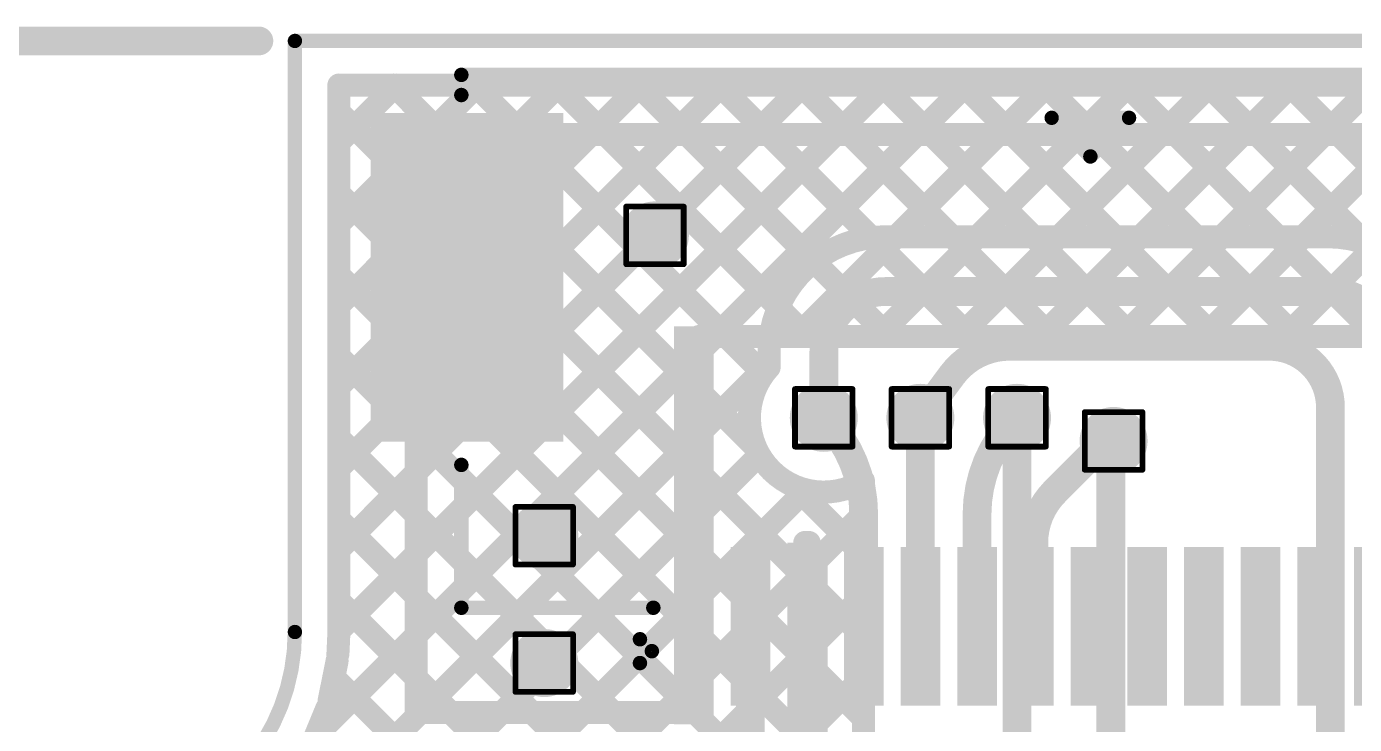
# Model space of a CAD drawing. Header units: inches. Extents: x -17 to 349, y -40 to 215.
# Drawn here: x 91.53 to 103.25, y 162.86 to 169.01 of the extents above; entities that cross this region are included whole.
import ezdxf

# ---------------------------------------------------------------- set-up
doc = ezdxf.new("R2010")
doc.units = ezdxf.units.IN
for name, color, linetype in [('Board Outline', 216, 'Continuous'), ('Bottom Layer', 5, 'Continuous'), ('Dimension', 6, 'Continuous'), ('Drill Drawing', 1, 'Continuous'), ('Top Layer', 1, 'Continuous'), ('Top Overlay', 2, 'Continuous'), ('Top Paste', 8, 'Continuous'), ('Top Solder', 216, 'Continuous'), ('Via Holes', 16, 'Continuous')]:
    doc.layers.add(name, color=color, linetype=linetype)

# ---------------------------------------------------------------- blocks, each defined once
blk = doc.blocks.new('8_01A0_015200_47')
at = {"layer": 'Top Layer'}
for points in [[(-2.125, 2.19), (-1.875, 2.19), (-1.875, 0.89), (-2.125, 0.89)], [(-1.625, 2.19), (-1.375, 2.19), (-1.375, 0.89), (-1.625, 0.89)], [(-1.125, 2.19), (-0.875, 2.19), (-0.875, 0.89), (-1.125, 0.89)], [(-0.625, 2.19), (-0.375, 2.19), (-0.375, 0.89), (-0.625, 0.89)], [(-0.125, 2.19), (0.125, 2.19), (0.125, 0.89), (-0.125, 0.89)], [(0.375, 2.19), (0.625, 2.19), (0.625, 0.89), (0.375, 0.89)], [(0.875, 2.19), (1.125, 2.19), (1.125, 0.89), (0.875, 0.89)], [(1.375, 2.19), (1.625, 2.19), (1.625, 0.89), (1.375, 0.89)], [(1.875, 2.19), (2.125, 2.19), (2.125, 0.89), (1.875, 0.89)], [(2.375, 2.19), (2.625, 2.19), (2.625, 0.89), (2.375, 0.89)], [(2.875, 2.19), (3.125, 2.19), (3.125, 0.89), (2.875, 0.89)], [(3.375, 2.19), (3.625, 2.19), (3.625, 0.89), (3.375, 0.89)], [(4.7, -0.14), (6.3, -0.14), (6.3, -2.94), (4.7, -2.94)]]:
    blk.add_hatch(color=1, dxfattribs=at).paths.add_polyline_path(points)
at = {"layer": 'Top Paste'}
for points in [[(-2.125, 2.19), (-1.875, 2.19), (-1.875, 0.89), (-2.125, 0.89)], [(-1.625, 2.19), (-1.375, 2.19), (-1.375, 0.89), (-1.625, 0.89)], [(-1.125, 2.19), (-0.875, 2.19), (-0.875, 0.89), (-1.125, 0.89)], [(-0.625, 2.19), (-0.375, 2.19), (-0.375, 0.89), (-0.625, 0.89)], [(-0.125, 2.19), (0.125, 2.19), (0.125, 0.89), (-0.125, 0.89)], [(0.375, 2.19), (0.625, 2.19), (0.625, 0.89), (0.375, 0.89)], [(0.875, 2.19), (1.125, 2.19), (1.125, 0.89), (0.875, 0.89)], [(1.375, 2.19), (1.625, 2.19), (1.625, 0.89), (1.375, 0.89)], [(1.875, 2.19), (2.125, 2.19), (2.125, 0.89), (1.875, 0.89)], [(2.375, 2.19), (2.625, 2.19), (2.625, 0.89), (2.375, 0.89)], [(2.875, 2.19), (3.125, 2.19), (3.125, 0.89), (2.875, 0.89)], [(3.375, 2.19), (3.625, 2.19), (3.625, 0.89), (3.375, 0.89)], [(4.7, -0.14), (6.3, -0.14), (6.3, -2.94), (4.7, -2.94)]]:
    blk.add_hatch(color=8, dxfattribs=at).paths.add_polyline_path(points)
at = {"layer": 'Top Solder'}
for points in [[(-2.675, 2.24), (-2.325, 2.24), (-2.325, 0.84), (-2.675, 0.84)], [(-2.175, 2.24), (-1.825, 2.24), (-1.825, 0.84), (-2.175, 0.84)], [(-1.675, 2.24), (-1.325, 2.24), (-1.325, 0.84), (-1.675, 0.84)], [(-1.175, 2.24), (-0.825, 2.24), (-0.825, 0.84), (-1.175, 0.84)], [(-0.675, 2.24), (-0.325, 2.24), (-0.325, 0.84), (-0.675, 0.84)], [(-0.175, 2.24), (0.175, 2.24), (0.175, 0.84), (-0.175, 0.84)], [(0.325, 2.24), (0.675, 2.24), (0.675, 0.84), (0.325, 0.84)], [(0.825, 2.24), (1.175, 2.24), (1.175, 0.84), (0.825, 0.84)], [(1.325, 2.24), (1.675, 2.24), (1.675, 0.84), (1.325, 0.84)], [(1.825, 2.24), (2.175, 2.24), (2.175, 0.84), (1.825, 0.84)], [(2.325, 2.24), (2.675, 2.24), (2.675, 0.84), (2.325, 0.84)], [(2.825, 2.24), (3.175, 2.24), (3.175, 0.84), (2.825, 0.84)], [(3.325, 2.24), (3.675, 2.24), (3.675, 0.84), (3.325, 0.84)], [(4.65, -0.09), (6.35, -0.09), (6.35, -2.99), (4.65, -2.99)]]:
    blk.add_hatch(color=216, dxfattribs=at).paths.add_polyline_path(points)
at = {"layer": 'Top Overlay', "const_width": 0.127}
for points in [[(3.974, 1.863), (3.869, 1.758)], [(3.974, 1.863), (3.974, 1.653)], [(3.974, 1.653), (3.869, 1.758)], [(5.55, 1.375), (3.856, 1.375)], [(5.55, 1.375), (5.55, 0.115)], [(0, -2.605), (-0.342, -2.946)], [(0.342, -2.946), (0, -2.605)], [(0.342, -2.946), (-0.342, -2.946)], [(5.55, -3.147), (5.55, -3.325)], [(5.55, -3.325), (-5.55, -3.325)]]:
    blk.add_lwpolyline(points, dxfattribs=at)
at = {"layer": 'Top Overlay', "const_width": 0.0635}
for points in [[(3.942, 1.863, 1), (4.006, 1.863, 1)], [(3.942, 1.863, 1), (4.006, 1.863, 1)], [(3.837, 1.758, 1), (3.901, 1.758, 1)], [(3.837, 1.758, 1), (3.901, 1.758, 1)], [(3.942, 1.653, 1), (4.006, 1.653, 1)], [(3.942, 1.653, 1), (4.006, 1.653, 1)], [(3.824, 1.375, 1), (3.888, 1.375, 1)], [(5.518, 1.375, 1), (5.582, 1.375, 1)], [(5.518, 1.375, 1), (5.582, 1.375, 1)], [(5.518, 0.115, 1), (5.582, 0.115, 1)], [(-0.032, -2.605, 1), (0.032, -2.605, 1)], [(-0.032, -2.605, 1), (0.032, -2.605, 1)], [(-0.373, -2.946, 1), (-0.31, -2.946, 1)], [(-0.373, -2.946, 1), (-0.31, -2.946, 1)], [(0.31, -2.946, 1), (0.373, -2.946, 1)], [(0.31, -2.946, 1), (0.373, -2.946, 1)], [(5.518, -3.147, 1), (5.582, -3.147, 1)], [(5.518, -3.325, 1), (5.582, -3.325, 1)], [(5.518, -3.325, 1), (5.582, -3.325, 1)]]:
    blk.add_lwpolyline(points, format="xyb", close=True, dxfattribs=at)

msp = doc.modelspace()

# ---------------------------------------------------------------- hatches: boundary and pattern name
at = {"layer": 'Bottom Layer'}
h = msp.add_hatch(color=5, dxfattribs=at)
edge = h.paths.add_edge_path()
edge.add_arc((97.078, 167.171), 0.3, 0, 360)
h = msp.add_hatch(color=5, dxfattribs=at)
edge = h.paths.add_edge_path()
edge.add_arc((98.568, 165.562), 0.3, 0, 360)
h = msp.add_hatch(color=5, dxfattribs=at)
edge = h.paths.add_edge_path()
edge.add_arc((99.42, 165.562), 0.3, 0, 360)
h = msp.add_hatch(color=5, dxfattribs=at)
edge = h.paths.add_edge_path()
edge.add_arc((100.273, 165.562), 0.3, 0, 360)
h = msp.add_hatch(color=5, dxfattribs=at)
edge = h.paths.add_edge_path()
edge.add_arc((101.125, 165.358), 0.3, 0, 360)
h = msp.add_hatch(color=5, dxfattribs=at)
edge = h.paths.add_edge_path()
edge.add_arc((96.102, 164.522), 0.3, 0, 360)
h = msp.add_hatch(color=5, dxfattribs=at)
edge = h.paths.add_edge_path()
edge.add_arc((96.102, 163.399), 0.3, 0, 360)
at = {"layer": 'Top Layer'}
h = msp.add_hatch(color=1, dxfattribs=at)
edge = h.paths.add_edge_path()
edge.add_arc((97.078, 167.171), 0.3, 0, 360)
for points in [[(97.245, 162.86), (97.595, 162.86), (97.595, 166.369), (97.245, 166.369)], [(98.245, 160.301), (98.601, 160.301), (98.601, 164.462), (98.245, 164.462)]]:
    msp.add_hatch(color=1, dxfattribs=at).paths.add_polyline_path(points)
h = msp.add_hatch(color=1, dxfattribs=at)
edge = h.paths.add_edge_path()
edge.add_arc((98.568, 165.562), 0.3, 0, 360)
h = msp.add_hatch(color=1, dxfattribs=at)
edge = h.paths.add_edge_path()
edge.add_arc((99.42, 165.562), 0.3, 0, 360)
h = msp.add_hatch(color=1, dxfattribs=at)
edge = h.paths.add_edge_path()
edge.add_arc((100.273, 165.562), 0.3, 0, 360)
h = msp.add_hatch(color=1, dxfattribs=at)
edge = h.paths.add_edge_path()
edge.add_arc((101.125, 165.358), 0.3, 0, 360)
h = msp.add_hatch(color=1, dxfattribs=at)
edge = h.paths.add_edge_path()
edge.add_arc((96.102, 164.522), 0.3, 0, 360)
h = msp.add_hatch(color=1, dxfattribs=at)
edge = h.paths.add_edge_path()
edge.add_arc((96.102, 163.399), 0.3, 0, 360)
at = {"layer": 'Via Holes'}
h = msp.add_hatch(color=7, dxfattribs=at)
edge = h.paths.add_edge_path()
edge.add_arc((97.078, 167.171), 0.15, 0, 360)
h = msp.add_hatch(color=7, dxfattribs=at)
edge = h.paths.add_edge_path()
edge.add_arc((98.568, 165.562), 0.15, 0, 360)
h = msp.add_hatch(color=7, dxfattribs=at)
edge = h.paths.add_edge_path()
edge.add_arc((99.42, 165.562), 0.15, 0, 360)
h = msp.add_hatch(color=7, dxfattribs=at)
edge = h.paths.add_edge_path()
edge.add_arc((100.273, 165.562), 0.15, 0, 360)
h = msp.add_hatch(color=7, dxfattribs=at)
edge = h.paths.add_edge_path()
edge.add_arc((101.125, 165.358), 0.15, 0, 360)
h = msp.add_hatch(color=7, dxfattribs=at)
edge = h.paths.add_edge_path()
edge.add_arc((96.102, 164.522), 0.15, 0, 360)
h = msp.add_hatch(color=7, dxfattribs=at)
edge = h.paths.add_edge_path()
edge.add_arc((96.102, 163.399), 0.15, 0, 360)

# ---------------------------------------------------------------- linework, layer by layer
at = {"layer": 'Board Outline', "const_width": 0.127}
for points in [[(93.901, 168.886), (107.939, 168.886)], [(93.901, 163.673), (93.901, 168.886)]]:
    msp.add_lwpolyline(points, dxfattribs=at)
at = {"layer": 'Board Outline', "const_width": 0.0635}
for points in [[(93.87, 168.886, 1), (93.933, 168.886, 1)], [(93.87, 168.886, 1), (93.933, 168.886, 1)], [(93.87, 163.673, 1), (93.933, 163.673, 1)], [(93.87, 163.673, 1), (93.933, 163.673, 1)]]:
    msp.add_lwpolyline(points, format="xyb", close=True, dxfattribs=at)
at = {"layer": 'Board Outline', "const_width": 0.127}
msp.add_lwpolyline([(93.901, 163.673, -0.414214), (92.085, 161.856)], format="xyb", dxfattribs=at)
at = {"layer": 'Bottom Layer'}
for points, const_width in [([(94.081, 162.753), (99.825, 168.497)], 0.203), ([(94.29, 168.497), (107.551, 168.497)], 0.203), ([(94.29, 167.991), (94.796, 168.497)], 0.203), ([(94.29, 167.273), (95.515, 168.497)], 0.203), ([(94.29, 163.681), (99.107, 168.497)], 0.203), ([(94.29, 165.836), (96.951, 168.497)], 0.203), ([(94.29, 166.554), (96.233, 168.497)], 0.203), ([(94.29, 165.117), (97.67, 168.497)], 0.203), ([(94.29, 164.399), (98.388, 168.497)], 0.203), ([(94.29, 163.673), (94.29, 168.497)], 0.203), ([(94.77, 168.497), (97.966, 165.301)], 0.203), ([(95.488, 168.497), (98.038, 165.948)], 0.203), ([(96.207, 168.497), (98.168, 166.536)], 0.203), ([(96.925, 168.497), (98.481, 166.942)], 0.203), ([(97.644, 168.497), (98.99, 167.151)], 0.203), ([(98.362, 168.497), (99.701, 167.159)], 0.203), ([(99.08, 168.497), (100.419, 167.159)], 0.203), ([(99.205, 167.159), (100.544, 168.497)], 0.203), ([(99.799, 168.497), (101.138, 167.159)], 0.203), ([(99.923, 167.159), (101.262, 168.497)], 0.203), ([(100.517, 168.497), (101.856, 167.159)], 0.203), ([(100.642, 167.159), (101.98, 168.497)], 0.203), ([(101.236, 168.497), (102.574, 167.159)], 0.203), ([(101.36, 167.159), (102.699, 168.497)], 0.203), ([(101.954, 168.497), (103.347, 167.105)], 0.203), ([(102.079, 167.159), (103.417, 168.497)], 0.203), ([(102.673, 168.497), (107.553, 163.617)], 0.203), ([(102.797, 167.159), (104.136, 168.497)], 0.203), ([(94.29, 168.259), (98.917, 163.632)], 0.203), ([(94.29, 167.541), (98.917, 162.913)], 0.203), ([(99.113, 167.159), (103.013, 167.159)], 0.203), ([(94.29, 166.822), (98.917, 162.195)], 0.203), ([(99.113, 166.676), (103.013, 166.676)], 0.254), ([(98.568, 165.562), (98.568, 166.131)], 0.254), ([(100.206, 166.193), (102.499, 166.193)], 0.254), ([(87.042, 154.996), (98.085, 166.039)], 0.203), ([(94.29, 166.104), (98.917, 161.476)], 0.203), ([(98.085, 166.006), (98.085, 166.131)], 0.203), ([(99.42, 165.562), (99.699, 165.938)], 0.254), ([(100.273, 159.908), (100.273, 165.562)], 0.254), ([(103.038, 151.114), (103.038, 165.654)], 0.254), ([(94.29, 165.385), (98.917, 160.758)], 0.203), ([(101.101, 155.863), (101.101, 165.334)], 0.254), ([(87.042, 154.278), (98, 165.235)], 0.203), ([(98.917, 159.316), (98.917, 165.008)], 0.203), ([(87.042, 153.559), (98.409, 164.926)], 0.203), ([(98.307, 164.961), (98.917, 164.35)], 0.203), ([(87.042, 152.841), (98.917, 164.716)], 0.203), ([(94.29, 164.667), (98.917, 160.04)], 0.203), ([(87.042, 152.123), (98.917, 163.997)], 0.203), ([(94.29, 163.949), (98.917, 159.321)], 0.203), ([(94.281, 163.476), (94.289, 163.654)], 0.203), ([(94.204, 163.07), (94.274, 163.419)], 0.203), ([(87.407, 151.769), (98.917, 163.279)], 0.203), ([(94.245, 163.275), (98.785, 158.735)], 0.203), ([(94.046, 162.668), (94.182, 162.997)], 0.203)]:
    msp.add_lwpolyline(points, dxfattribs=dict(at, const_width=const_width))
for points, const_width in [([(94.239, 168.497, 1), (94.341, 168.497, 1)], 0.102), ([(94.239, 168.497, 1), (94.341, 168.497, 1)], 0.102), ([(94.719, 168.497, 1), (94.821, 168.497, 1)], 0.102), ([(94.745, 168.497, 1), (94.847, 168.497, 1)], 0.102), ([(95.438, 168.497, 1), (95.539, 168.497, 1)], 0.102), ([(95.464, 168.497, 1), (95.565, 168.497, 1)], 0.102), ([(96.156, 168.497, 1), (96.258, 168.497, 1)], 0.102), ([(96.182, 168.497, 1), (96.284, 168.497, 1)], 0.102), ([(96.874, 168.497, 1), (96.976, 168.497, 1)], 0.102), ([(96.901, 168.497, 1), (97.002, 168.497, 1)], 0.102), ([(97.593, 168.497, 1), (97.694, 168.497, 1)], 0.102), ([(97.619, 168.497, 1), (97.721, 168.497, 1)], 0.102), ([(98.311, 168.497, 1), (98.413, 168.497, 1)], 0.102), ([(98.338, 168.497, 1), (98.439, 168.497, 1)], 0.102), ([(99.03, 168.497, 1), (99.131, 168.497, 1)], 0.102), ([(99.056, 168.497, 1), (99.158, 168.497, 1)], 0.102), ([(99.748, 168.497, 1), (99.85, 168.497, 1)], 0.102), ([(99.774, 168.497, 1), (99.876, 168.497, 1)], 0.102), ([(100.466, 168.497, 1), (100.568, 168.497, 1)], 0.102), ([(100.493, 168.497, 1), (100.594, 168.497, 1)], 0.102), ([(101.185, 168.497, 1), (101.287, 168.497, 1)], 0.102), ([(101.211, 168.497, 1), (101.313, 168.497, 1)], 0.102), ([(101.903, 168.497, 1), (102.005, 168.497, 1)], 0.102), ([(101.93, 168.497, 1), (102.031, 168.497, 1)], 0.102), ([(102.622, 168.497, 1), (102.723, 168.497, 1)], 0.102), ([(102.648, 168.497, 1), (102.75, 168.497, 1)], 0.102), ([(94.239, 168.259, 1), (94.341, 168.259, 1)], 0.102), ([(94.239, 167.991, 1), (94.341, 167.991, 1)], 0.102), ([(94.239, 167.541, 1), (94.341, 167.541, 1)], 0.102), ([(94.239, 167.273, 1), (94.341, 167.273, 1)], 0.102), ([(98.939, 167.151, 1), (99.041, 167.151, 1)], 0.102), ([(99.062, 167.159, 1), (99.164, 167.159, 1)], 0.102), ([(99.062, 167.159, 1), (99.164, 167.159, 1)], 0.102), ([(99.154, 167.159, 1), (99.256, 167.159, 1)], 0.102), ([(99.65, 167.159, 1), (99.752, 167.159, 1)], 0.102), ([(99.872, 167.159, 1), (99.974, 167.159, 1)], 0.102), ([(100.368, 167.159, 1), (100.47, 167.159, 1)], 0.102), ([(100.591, 167.159, 1), (100.692, 167.159, 1)], 0.102), ([(101.087, 167.159, 1), (101.188, 167.159, 1)], 0.102), ([(101.309, 167.159, 1), (101.411, 167.159, 1)], 0.102), ([(101.805, 167.159, 1), (101.907, 167.159, 1)], 0.102), ([(102.028, 167.159, 1), (102.129, 167.159, 1)], 0.102), ([(102.524, 167.159, 1), (102.625, 167.159, 1)], 0.102), ([(102.746, 167.159, 1), (102.848, 167.159, 1)], 0.102), ([(102.962, 167.159, 1), (103.063, 167.159, 1)], 0.102), ([(102.962, 167.159, 1), (103.063, 167.159, 1)], 0.102), ([(103.296, 167.105, 1), (103.398, 167.105, 1)], 0.102), ([(98.43, 166.942, 1), (98.532, 166.942, 1)], 0.102), ([(94.239, 166.822, 1), (94.341, 166.822, 1)], 0.102), ([(99.05, 166.676, 1), (99.177, 166.676, 1)], 0.127), ([(99.05, 166.676, 1), (99.177, 166.676, 1)], 0.127), ([(102.949, 166.676, 1), (103.076, 166.676, 1)], 0.127), ([(102.949, 166.676, 1), (103.076, 166.676, 1)], 0.127), ([(94.239, 166.554, 1), (94.341, 166.554, 1)], 0.102), ([(98.117, 166.536, 1), (98.219, 166.536, 1)], 0.102), ([(98.504, 166.131, 1), (98.631, 166.131, 1)], 0.127), ([(98.504, 166.131, 1), (98.631, 166.131, 1)], 0.127), ([(100.142, 166.193, 1), (100.269, 166.193, 1)], 0.127), ([(100.142, 166.193, 1), (100.269, 166.193, 1)], 0.127), ([(102.435, 166.193, 1), (102.562, 166.193, 1)], 0.127), ([(102.435, 166.193, 1), (102.562, 166.193, 1)], 0.127), ([(94.239, 166.104, 1), (94.341, 166.104, 1)], 0.102), ([(98.034, 166.131, 1), (98.136, 166.131, 1)], 0.102), ([(98.034, 166.131, 1), (98.136, 166.131, 1)], 0.102), ([(98.034, 166.039, 1), (98.136, 166.039, 1)], 0.102), ([(97.987, 165.948, 1), (98.088, 165.948, 1)], 0.102), ([(98.034, 166.006, 1), (98.136, 166.006, 1)], 0.102), ([(98.034, 166.006, 1), (98.136, 166.006, 1)], 0.102), ([(99.635, 165.938, 1), (99.762, 165.938, 1)], 0.127), ([(99.635, 165.938, 1), (99.762, 165.938, 1)], 0.127), ([(94.239, 165.836, 1), (94.341, 165.836, 1)], 0.102), ([(98.504, 165.562, 1), (98.631, 165.562, 1)], 0.127), ([(99.357, 165.562, 1), (99.484, 165.562, 1)], 0.127), ([(100.21, 165.562, 1), (100.337, 165.562, 1)], 0.127), ([(102.974, 165.654, 1), (103.101, 165.654, 1)], 0.127), ([(102.974, 165.654, 1), (103.101, 165.654, 1)], 0.127), ([(94.239, 165.385, 1), (94.341, 165.385, 1)], 0.102), ([(101.038, 165.334, 1), (101.165, 165.334, 1)], 0.127), ([(101.038, 165.334, 1), (101.165, 165.334, 1)], 0.127), ([(101.061, 165.358, 1), (101.188, 165.358, 1)], 0.127), ([(97.915, 165.301, 1), (98.017, 165.301, 1)], 0.102), ([(97.949, 165.235, 1), (98.05, 165.235, 1)], 0.102), ([(94.239, 165.117, 1), (94.341, 165.117, 1)], 0.102), ([(98.866, 165.008, 1), (98.968, 165.008, 1)], 0.102), ([(98.866, 165.008, 1), (98.968, 165.008, 1)], 0.102), ([(98.256, 164.961, 1), (98.357, 164.961, 1)], 0.102), ([(98.358, 164.926, 1), (98.46, 164.926, 1)], 0.102), ([(94.239, 164.667, 1), (94.341, 164.667, 1)], 0.102), ([(98.866, 164.716, 1), (98.968, 164.716, 1)], 0.102), ([(94.239, 164.399, 1), (94.341, 164.399, 1)], 0.102), ([(98.866, 164.35, 1), (98.968, 164.35, 1)], 0.102), ([(94.239, 163.949, 1), (94.341, 163.949, 1)], 0.102), ([(98.866, 163.997, 1), (98.968, 163.997, 1)], 0.102), ([(94.239, 163.681, 1), (94.341, 163.681, 1)], 0.102), ([(94.239, 163.673, 1), (94.341, 163.673, 1)], 0.102), ([(94.239, 163.654, 1), (94.34, 163.654, 1)], 0.102), ([(98.866, 163.632, 1), (98.968, 163.632, 1)], 0.102), ([(94.23, 163.476, 1), (94.331, 163.476, 1)], 0.102), ([(94.223, 163.419, 1), (94.324, 163.419, 1)], 0.102), ([(94.194, 163.275, 1), (94.296, 163.275, 1)], 0.102), ([(98.866, 163.279, 1), (98.968, 163.279, 1)], 0.102), ([(94.131, 162.997, 1), (94.233, 162.997, 1)], 0.102), ([(94.153, 163.07, 1), (94.255, 163.07, 1)], 0.102), ([(98.866, 162.913, 1), (98.968, 162.913, 1)], 0.102)]:
    msp.add_lwpolyline(points, format="xyb", close=True, dxfattribs=dict(at, const_width=const_width))
for points, const_width in [([(98.085, 166.131, -0.414214), (99.113, 167.159)], 0.203), ([(103.013, 167.159, -0.414214), (104.074, 166.098)], 0.203), ([(98.568, 166.131, -0.414214), (99.113, 166.676)], 0.254), ([(103.013, 166.676, -0.414214), (103.591, 166.098)], 0.254), ([(99.699, 165.938, -0.237644), (100.206, 166.193)], 0.254), ([(102.499, 166.193, -0.414214), (103.038, 165.654)], 0.254), ([(98.917, 165.008, -0.875691), (98.085, 166.006)], 0.203), ([(101.101, 165.334, -0.414214), (101.125, 165.358)], 0.254)]:
    msp.add_lwpolyline(points, format="xyb", dxfattribs=dict(at, const_width=const_width))
at = {"layer": 'Dimension', "const_width": 0.254}
msp.add_lwpolyline([(75.717, 168.886), (93.584, 168.886)], dxfattribs=at)
at = {"layer": 'Dimension', "const_width": 0.127}
msp.add_lwpolyline([(93.52, 168.886, 1), (93.647, 168.886, 1)], format="xyb", close=True, dxfattribs=at)
at = {"layer": 'Drill Drawing', "const_width": 0.0508}
for points in [[(96.824, 167.425), (97.332, 167.425)], [(96.824, 166.917), (96.824, 167.425)], [(97.332, 166.917), (97.332, 167.425)], [(96.824, 166.917), (97.332, 166.917)], [(98.314, 165.816), (98.822, 165.816)], [(98.314, 165.308), (98.314, 165.816)], [(98.822, 165.308), (98.822, 165.816)], [(99.166, 165.816), (99.674, 165.816)], [(99.166, 165.308), (99.166, 165.816)], [(99.674, 165.308), (99.674, 165.816)], [(100.019, 165.816), (100.527, 165.816)], [(100.019, 165.308), (100.019, 165.816)], [(100.527, 165.308), (100.527, 165.816)], [(100.871, 165.612), (101.379, 165.612)], [(100.871, 165.104), (100.871, 165.612)], [(101.379, 165.104), (101.379, 165.612)], [(98.314, 165.308), (98.822, 165.308)], [(99.166, 165.308), (99.674, 165.308)], [(100.019, 165.308), (100.527, 165.308)], [(100.871, 165.104), (101.379, 165.104)], [(95.848, 164.776), (96.356, 164.776)], [(95.848, 164.268), (95.848, 164.776)], [(96.356, 164.268), (96.356, 164.776)], [(95.848, 164.268), (96.356, 164.268)], [(95.848, 163.653), (96.356, 163.653)], [(95.848, 163.145), (95.848, 163.653)], [(96.356, 163.145), (96.356, 163.653)], [(95.848, 163.145), (96.356, 163.145)]]:
    msp.add_lwpolyline(points, dxfattribs=at)
at = {"layer": 'Drill Drawing', "const_width": 0.0254}
for points in [[(96.812, 167.425, 1), (96.837, 167.425, 1)], [(96.812, 167.425, 1), (96.837, 167.425, 1)], [(97.32, 167.425, 1), (97.345, 167.425, 1)], [(97.32, 167.425, 1), (97.345, 167.425, 1)], [(96.812, 166.917, 1), (96.837, 166.917, 1)], [(96.812, 166.917, 1), (96.837, 166.917, 1)], [(97.32, 166.917, 1), (97.345, 166.917, 1)], [(97.32, 166.917, 1), (97.345, 166.917, 1)], [(98.301, 165.816, 1), (98.326, 165.816, 1)], [(98.301, 165.816, 1), (98.326, 165.816, 1)], [(98.809, 165.816, 1), (98.834, 165.816, 1)], [(98.809, 165.816, 1), (98.834, 165.816, 1)], [(99.154, 165.816, 1), (99.179, 165.816, 1)], [(99.154, 165.816, 1), (99.179, 165.816, 1)], [(99.662, 165.816, 1), (99.687, 165.816, 1)], [(99.662, 165.816, 1), (99.687, 165.816, 1)], [(100.007, 165.816, 1), (100.032, 165.816, 1)], [(100.007, 165.816, 1), (100.032, 165.816, 1)], [(100.515, 165.816, 1), (100.54, 165.816, 1)], [(100.515, 165.816, 1), (100.54, 165.816, 1)], [(100.858, 165.612, 1), (100.884, 165.612, 1)], [(100.858, 165.612, 1), (100.884, 165.612, 1)], [(101.366, 165.612, 1), (101.392, 165.612, 1)], [(101.366, 165.612, 1), (101.392, 165.612, 1)], [(98.301, 165.308, 1), (98.326, 165.308, 1)], [(98.301, 165.308, 1), (98.326, 165.308, 1)], [(98.809, 165.308, 1), (98.834, 165.308, 1)], [(98.809, 165.308, 1), (98.834, 165.308, 1)], [(99.154, 165.308, 1), (99.179, 165.308, 1)], [(99.154, 165.308, 1), (99.179, 165.308, 1)], [(99.662, 165.308, 1), (99.687, 165.308, 1)], [(99.662, 165.308, 1), (99.687, 165.308, 1)], [(100.007, 165.308, 1), (100.032, 165.308, 1)], [(100.007, 165.308, 1), (100.032, 165.308, 1)], [(100.515, 165.308, 1), (100.54, 165.308, 1)], [(100.515, 165.308, 1), (100.54, 165.308, 1)], [(100.858, 165.104, 1), (100.884, 165.104, 1)], [(100.858, 165.104, 1), (100.884, 165.104, 1)], [(101.366, 165.104, 1), (101.392, 165.104, 1)], [(101.366, 165.104, 1), (101.392, 165.104, 1)], [(95.835, 164.776, 1), (95.86, 164.776, 1)], [(95.835, 164.776, 1), (95.86, 164.776, 1)], [(96.343, 164.776, 1), (96.368, 164.776, 1)], [(96.343, 164.776, 1), (96.368, 164.776, 1)], [(95.835, 164.268, 1), (95.86, 164.268, 1)], [(95.835, 164.268, 1), (95.86, 164.268, 1)], [(96.343, 164.268, 1), (96.368, 164.268, 1)], [(96.343, 164.268, 1), (96.368, 164.268, 1)], [(95.835, 163.653, 1), (95.86, 163.653, 1)], [(95.835, 163.653, 1), (95.86, 163.653, 1)], [(96.343, 163.653, 1), (96.368, 163.653, 1)], [(96.343, 163.653, 1), (96.368, 163.653, 1)], [(95.835, 163.145, 1), (95.86, 163.145, 1)], [(95.835, 163.145, 1), (95.86, 163.145, 1)], [(96.343, 163.145, 1), (96.368, 163.145, 1)], [(96.343, 163.145, 1), (96.368, 163.145, 1)]]:
    msp.add_lwpolyline(points, format="xyb", close=True, dxfattribs=at)
at = {"layer": 'Top Layer'}
for points, const_width in [([(94.971, 168.062), (106.87, 168.062)], 0.203), ([(94.971, 166.516), (96.516, 168.062)], 0.203), ([(94.971, 165.798), (97.235, 168.062)], 0.203), ([(94.971, 167.953), (95.079, 168.062)], 0.203), ([(94.971, 167.235), (95.798, 168.062)], 0.203), ([(94.971, 165.08), (97.953, 168.062)], 0.203), ([(94.971, 164.361), (98.672, 168.062)], 0.203), ([(94.971, 162.962), (94.971, 168.062)], 0.203), ([(94.971, 162.962), (94.971, 168.062)], 0.203), ([(95.205, 168.062), (97.465, 165.802)], 0.203), ([(95.924, 168.062), (97.706, 166.279)], 0.203), ([(96.642, 168.062), (98.425, 166.279)], 0.203), ([(97.36, 168.062), (99.143, 166.279)], 0.203), ([(97.607, 166.279), (99.39, 168.062)], 0.203), ([(98.079, 168.062), (99.862, 166.279)], 0.203), ([(98.326, 166.279), (100.108, 168.062)], 0.203), ([(98.326, 166.279), (100.108, 168.062)], 0.203), ([(98.797, 168.062), (100.58, 166.279)], 0.203), ([(99.044, 166.279), (100.827, 168.062)], 0.203), ([(99.516, 168.062), (101.298, 166.279)], 0.203), ([(99.762, 166.279), (101.545, 168.062)], 0.203), ([(100.234, 168.062), (102.017, 166.279)], 0.203), ([(100.481, 166.279), (102.264, 168.062)], 0.203), ([(100.953, 168.062), (102.735, 166.279)], 0.203), ([(101.199, 166.279), (102.982, 168.062)], 0.203), ([(101.671, 168.062), (103.454, 166.279)], 0.203), ([(101.918, 166.279), (103.7, 168.062)], 0.203), ([(102.389, 168.062), (104.172, 166.279)], 0.203), ([(102.636, 166.279), (104.419, 168.062)], 0.203), ([(103.108, 168.062), (104.891, 166.279)], 0.203), ([(94.971, 167.578), (97.465, 165.084)], 0.203), ([(94.971, 166.86), (97.44, 164.391)], 0.203), ([(97.465, 166.279), (104.985, 166.279)], 0.203), ([(97.465, 166.279), (104.985, 166.279)], 0.203), ([(97.465, 164.728), (97.465, 166.279)], 0.203), ([(94.971, 166.142), (97.438, 163.674)], 0.203), ([(94.971, 163.643), (97.465, 166.138)], 0.203), ([(99.42, 163.712), (99.42, 165.562)], 0.254), ([(94.971, 165.423), (97.432, 162.962)], 0.203), ([(95.008, 162.962), (97.465, 165.419)], 0.203), ([(95.008, 162.962), (97.465, 165.419)], 0.203), ([(100.606, 164.91), (101.054, 165.358)], 0.254), ([(101.054, 165.358), (101.125, 165.358)], 0.254), ([(94.971, 164.705), (96.713, 162.962)], 0.203), ([(95.727, 162.962), (97.44, 164.675)], 0.203), ([(97.44, 163.756), (97.44, 164.728)], 0.203), ([(98.92, 163.712), (98.92, 164.71)], 0.254), ([(99.92, 163.712), (99.92, 164.71)], 0.254), ([(98.401, 163.756), (98.401, 164.462)], 0.203), ([(98.438, 163.712), (98.438, 164.462)], 0.203), ([(100.421, 163.712), (100.421, 164.462)], 0.254), ([(94.971, 163.986), (95.995, 162.962)], 0.203), ([(96.445, 162.962), (97.44, 163.957)], 0.203), ([(97.438, 162.962), (97.438, 163.712)], 0.203), ([(97.92, 160.28), (97.92, 163.712)], 0.254), ([(98.403, 160.392), (98.403, 163.712)], 0.203), ([(98.44, 162.716), (98.44, 163.669)], 0.203), ([(94.971, 163.268), (95.276, 162.962)], 0.203), ([(97.164, 162.962), (97.438, 163.236)], 0.203), ([(94.971, 162.962), (97.438, 162.962)], 0.203)]:
    msp.add_lwpolyline(points, dxfattribs=dict(at, const_width=const_width))
for points, const_width in [([(94.92, 168.062, 1), (95.021, 168.062, 1)], 0.102), ([(94.92, 168.062, 1), (95.021, 168.062, 1)], 0.102), ([(94.92, 168.062, 1), (95.021, 168.062, 1)], 0.102), ([(95.029, 168.062, 1), (95.13, 168.062, 1)], 0.102), ([(95.154, 168.062, 1), (95.256, 168.062, 1)], 0.102), ([(95.747, 168.062, 1), (95.849, 168.062, 1)], 0.102), ([(95.873, 168.062, 1), (95.974, 168.062, 1)], 0.102), ([(96.465, 168.062, 1), (96.567, 168.062, 1)], 0.102), ([(96.591, 168.062, 1), (96.693, 168.062, 1)], 0.102), ([(97.184, 168.062, 1), (97.285, 168.062, 1)], 0.102), ([(97.31, 168.062, 1), (97.411, 168.062, 1)], 0.102), ([(97.902, 168.062, 1), (98.004, 168.062, 1)], 0.102), ([(98.028, 168.062, 1), (98.13, 168.062, 1)], 0.102), ([(98.621, 168.062, 1), (98.722, 168.062, 1)], 0.102), ([(98.746, 168.062, 1), (98.848, 168.062, 1)], 0.102), ([(99.339, 168.062, 1), (99.441, 168.062, 1)], 0.102), ([(99.465, 168.062, 1), (99.566, 168.062, 1)], 0.102), ([(100.058, 168.062, 1), (100.159, 168.062, 1)], 0.102), ([(100.058, 168.062, 1), (100.159, 168.062, 1)], 0.102), ([(100.183, 168.062, 1), (100.285, 168.062, 1)], 0.102), ([(100.776, 168.062, 1), (100.878, 168.062, 1)], 0.102), ([(100.902, 168.062, 1), (101.003, 168.062, 1)], 0.102), ([(101.494, 168.062, 1), (101.596, 168.062, 1)], 0.102), ([(101.62, 168.062, 1), (101.722, 168.062, 1)], 0.102), ([(102.213, 168.062, 1), (102.314, 168.062, 1)], 0.102), ([(102.339, 168.062, 1), (102.44, 168.062, 1)], 0.102), ([(102.931, 168.062, 1), (103.033, 168.062, 1)], 0.102), ([(103.057, 168.062, 1), (103.159, 168.062, 1)], 0.102), ([(94.92, 167.953, 1), (95.021, 167.953, 1)], 0.102), ([(94.92, 167.578, 1), (95.021, 167.578, 1)], 0.102), ([(94.92, 167.235, 1), (95.021, 167.235, 1)], 0.102), ([(94.92, 166.86, 1), (95.021, 166.86, 1)], 0.102), ([(94.92, 166.516, 1), (95.021, 166.516, 1)], 0.102), ([(97.415, 166.279, 1), (97.516, 166.279, 1)], 0.102), ([(97.415, 166.279, 1), (97.516, 166.279, 1)], 0.102), ([(97.415, 166.279, 1), (97.516, 166.279, 1)], 0.102), ([(97.556, 166.279, 1), (97.658, 166.279, 1)], 0.102), ([(97.656, 166.279, 1), (97.757, 166.279, 1)], 0.102), ([(98.275, 166.279, 1), (98.376, 166.279, 1)], 0.102), ([(98.275, 166.279, 1), (98.376, 166.279, 1)], 0.102), ([(98.374, 166.279, 1), (98.476, 166.279, 1)], 0.102), ([(98.993, 166.279, 1), (99.095, 166.279, 1)], 0.102), ([(99.092, 166.279, 1), (99.194, 166.279, 1)], 0.102), ([(99.712, 166.279, 1), (99.813, 166.279, 1)], 0.102), ([(99.811, 166.279, 1), (99.912, 166.279, 1)], 0.102), ([(100.43, 166.279, 1), (100.532, 166.279, 1)], 0.102), ([(100.529, 166.279, 1), (100.631, 166.279, 1)], 0.102), ([(101.148, 166.279, 1), (101.25, 166.279, 1)], 0.102), ([(101.248, 166.279, 1), (101.349, 166.279, 1)], 0.102), ([(101.867, 166.279, 1), (101.969, 166.279, 1)], 0.102), ([(101.966, 166.279, 1), (102.068, 166.279, 1)], 0.102), ([(102.585, 166.279, 1), (102.687, 166.279, 1)], 0.102), ([(102.684, 166.279, 1), (102.786, 166.279, 1)], 0.102), ([(94.92, 166.142, 1), (95.021, 166.142, 1)], 0.102), ([(97.415, 166.138, 1), (97.516, 166.138, 1)], 0.102), ([(97.415, 165.802, 1), (97.516, 165.802, 1)], 0.102), ([(94.92, 165.798, 1), (95.021, 165.798, 1)], 0.102), ([(98.504, 165.562, 1), (98.631, 165.562, 1)], 0.127), ([(99.357, 165.562, 1), (99.484, 165.562, 1)], 0.127), ([(100.21, 165.562, 1), (100.337, 165.562, 1)], 0.127), ([(94.92, 165.423, 1), (95.021, 165.423, 1)], 0.102), ([(97.415, 165.419, 1), (97.516, 165.419, 1)], 0.102), ([(97.415, 165.419, 1), (97.516, 165.419, 1)], 0.102), ([(100.99, 165.358, 1), (101.117, 165.358, 1)], 0.127), ([(100.99, 165.358, 1), (101.117, 165.358, 1)], 0.127), ([(101.061, 165.358, 1), (101.188, 165.358, 1)], 0.127), ([(94.92, 165.08, 1), (95.021, 165.08, 1)], 0.102), ([(97.415, 165.084, 1), (97.516, 165.084, 1)], 0.102), ([(100.542, 164.91, 1), (100.669, 164.91, 1)], 0.127), ([(100.542, 164.91, 1), (100.669, 164.91, 1)], 0.127), ([(100.542, 164.909, 1), (100.669, 164.909, 1)], 0.127), ([(100.542, 164.909, 1), (100.669, 164.909, 1)], 0.127), ([(94.92, 164.705, 1), (95.021, 164.705, 1)], 0.102), ([(97.389, 164.728, 1), (97.491, 164.728, 1)], 0.102), ([(97.389, 164.675, 1), (97.491, 164.675, 1)], 0.102), ([(97.415, 164.728, 1), (97.516, 164.728, 1)], 0.102), ([(98.857, 164.71, 1), (98.984, 164.71, 1)], 0.127), ([(98.857, 164.71, 1), (98.984, 164.71, 1)], 0.127), ([(99.857, 164.71, 1), (99.984, 164.71, 1)], 0.127), ([(99.857, 164.71, 1), (99.984, 164.71, 1)], 0.127), ([(98.35, 164.462, 1), (98.452, 164.462, 1)], 0.102), ([(98.387, 164.462, 1), (98.489, 164.462, 1)], 0.102), ([(100.357, 164.462, 1), (100.484, 164.462, 1)], 0.127), ([(100.357, 164.462, 1), (100.484, 164.462, 1)], 0.127), ([(94.92, 164.361, 1), (95.021, 164.361, 1)], 0.102), ([(97.389, 164.391, 1), (97.491, 164.391, 1)], 0.102), ([(94.92, 163.986, 1), (95.021, 163.986, 1)], 0.102), ([(97.389, 163.957, 1), (97.491, 163.957, 1)], 0.102), ([(97.387, 163.712, 1), (97.489, 163.712, 1)], 0.102), ([(97.389, 163.756, 1), (97.491, 163.756, 1)], 0.102), ([(97.857, 163.712, 1), (97.984, 163.712, 1)], 0.127), ([(98.35, 163.756, 1), (98.452, 163.756, 1)], 0.102), ([(98.352, 163.712, 1), (98.454, 163.712, 1)], 0.102), ([(98.387, 163.712, 1), (98.489, 163.712, 1)], 0.102), ([(98.857, 163.712, 1), (98.984, 163.712, 1)], 0.127), ([(99.357, 163.712, 1), (99.484, 163.712, 1)], 0.127), ([(99.857, 163.712, 1), (99.984, 163.712, 1)], 0.127), ([(100.357, 163.712, 1), (100.484, 163.712, 1)], 0.127), ([(94.92, 163.643, 1), (95.021, 163.643, 1)], 0.102), ([(97.387, 163.674, 1), (97.489, 163.674, 1)], 0.102), ([(98.389, 163.669, 1), (98.491, 163.669, 1)], 0.102), ([(94.92, 163.268, 1), (95.021, 163.268, 1)], 0.102), ([(97.387, 163.236, 1), (97.489, 163.236, 1)], 0.102), ([(94.92, 162.962, 1), (95.021, 162.962, 1)], 0.102), ([(94.92, 162.962, 1), (95.021, 162.962, 1)], 0.102), ([(94.92, 162.962, 1), (95.021, 162.962, 1)], 0.102), ([(94.957, 162.962, 1), (95.059, 162.962, 1)], 0.102), ([(94.957, 162.962, 1), (95.059, 162.962, 1)], 0.102), ([(95.225, 162.962, 1), (95.327, 162.962, 1)], 0.102), ([(95.676, 162.962, 1), (95.778, 162.962, 1)], 0.102), ([(95.944, 162.962, 1), (96.045, 162.962, 1)], 0.102), ([(96.394, 162.962, 1), (96.496, 162.962, 1)], 0.102), ([(96.662, 162.962, 1), (96.764, 162.962, 1)], 0.102), ([(97.113, 162.962, 1), (97.214, 162.962, 1)], 0.102), ([(97.381, 162.962, 1), (97.482, 162.962, 1)], 0.102), ([(97.387, 162.962, 1), (97.489, 162.962, 1)], 0.102), ([(97.387, 162.962, 1), (97.489, 162.962, 1)], 0.102)]:
    msp.add_lwpolyline(points, format="xyb", close=True, dxfattribs=dict(at, const_width=const_width))
at = {"layer": 'Top Layer', "const_width": 0.254}
for points in [[(98.568, 165.562, -0.198912), (98.92, 164.71)], [(99.92, 164.71, -0.198912), (100.273, 165.562)], [(100.421, 164.462, -0.198637), (100.606, 164.909)], [(100.606, 164.909, -0.000265), (100.606, 164.91)]]:
    msp.add_lwpolyline(points, format="xyb", dxfattribs=at)

# ---------------------------------------------------------------- block references
at = {"rotation": 180}
msp.add_blockref('8_01A0_015200_47', (100.92, 165.262), dxfattribs=at)

doc.saveas('drawing.dxf')
